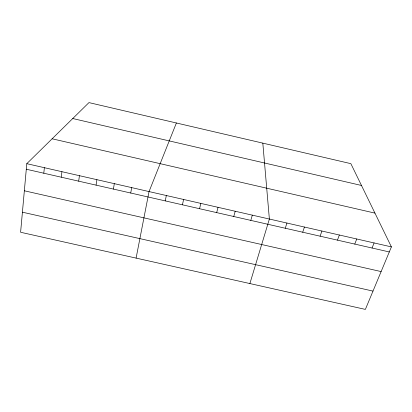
<?xml version="1.0" encoding="UTF-8"?>
<svg xmlns="http://www.w3.org/2000/svg" width="412" height="412" viewBox="0 0 412 412"><rect width="100%" height="100%" fill="white"/><g stroke="black" fill="none" stroke-linecap="round" stroke-linejoin="round"><path stroke-width="0.62" d="M26.795 163.677L20.6 232.265L365.372 309.397L391.4 246.891L350.859 163.657L88.961 102.603L26.795 163.677L391.4 246.891M43.796 173.22L44.378 167.689M61.259 177.201L61.918 171.691M78.687 181.172L79.423 175.687M96.073 185.132L96.887 179.673M113.418 189.087L114.309 183.649M130.728 193.027L131.696 187.62M136.099 258.103L149.041 191.58L176.382 122.982M165.222 200.891L166.35 195.53M182.418 204.805L183.618 199.47M199.568 208.714L200.845 203.399M216.681 212.618L218.036 207.324M233.758 216.506L235.19 211.238M250.8 220.389L252.304 215.146M249.883 283.559L269.376 219.045L262.815 143.134M285.274 228.248L286.927 223.047M302.712 232.219L304.442 227.048M320.109 236.184L321.911 231.034M337.464 240.139L339.344 235.01M354.778 244.084L356.735 238.981M372.057 248.024L374.086 242.941M22.413 212.195L372.994 291.093M24.344 190.782L381.121 271.575M26.291 169.229L389.294 251.948M52.123 138.792L374.951 213.117M72.744 118.532L361.484 185.472"/></g></svg>
